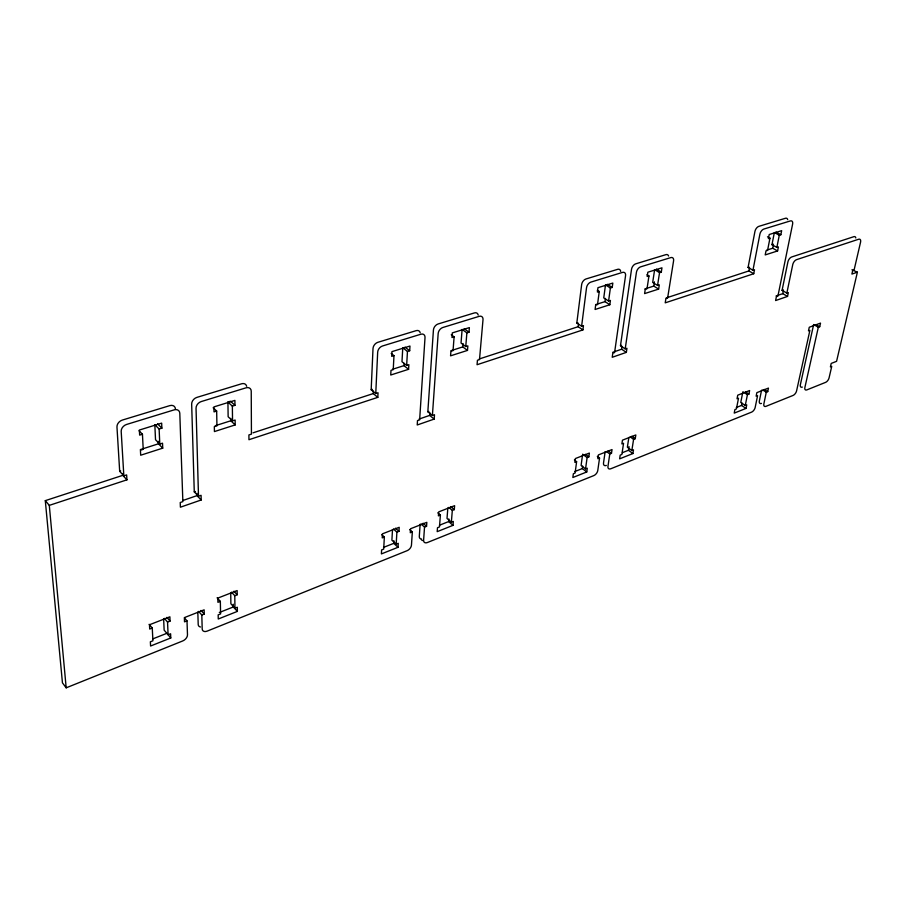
<?xml version="1.0" encoding="UTF-8"?>
<svg xmlns="http://www.w3.org/2000/svg" width="906" height="906" viewBox="0 0 906 906"><rect width="100%" height="100%" fill="white"/><g stroke="black" fill="none" stroke-linecap="round" stroke-linejoin="round"><path stroke-width="1.36" d="M126.931 479.84L122.763 475.356L45.3 500.644L49.298 505.367L126.931 479.84L126.636 474.914L123.839 475.831L121.189 431.347A6.285 4.723 -39.8 0 1 126.602 424.45L174.145 409.874A6.127 4.564 -42.3 0 1 179.796 413.249L182.865 501.618L180.237 502.524L180.407 507.201L201.2 499.976L201.075 495.322L198.493 496.216L196.036 408.244A6.048 4.485 -43.7 0 1 201.279 401.551L246.047 387.825A5.912 4.337 -45.8 0 1 251.234 391.199L251.438 434.133L248.912 434.948L248.946 439.716L377.813 397.349L378.029 392.762L375.764 393.498L371.177 389.739L373.012 348.482A5.515 3.884 -51.5 0 1 377.825 342.321L416.16 330.656A5.413 3.749 -52.8 0 1 420.191 332.762M377.813 397.349L373.227 393.589L373.351 391.007M375.764 393.498L377.677 352.162A5.538 3.884 -51.5 0 1 382.502 345.99L420.894 334.212A5.436 3.749 -52.8 0 1 425.016 337.553L419.637 419.863L417.496 420.611L417.224 424.982L434.2 419.082L434.506 414.733L432.4 415.469L427.836 411.788L433.43 329.965A5.368 3.681 -53.5 0 1 438.108 323.974L474.427 312.921A5.277 3.556 -54.6 0 1 478.175 315.028M381.766 534.687L384.348 537.054L383.702 549.093L381.607 549.931L381.403 553.917L398.017 547.281L398.255 543.317L396.194 544.132L391.902 540.202L392.502 529.557M393.974 355.639L393.238 369.659L390.984 370.384L390.746 375.016L408.595 369.297L408.866 364.676L406.647 365.39L401.981 361.743L402.774 347.802L407.462 351.426L409.693 350.735L409.976 346.047L391.958 351.63L391.72 356.352L393.974 355.639L391.177 353.442M398.017 547.281L393.736 543.351L393.895 540.712M408.595 369.297L403.94 365.65L404.076 363.34M396.194 544.132L396.896 532.139L393.442 529.002M406.647 365.39L407.462 351.426M396.896 532.139L398.968 531.324L399.206 527.303L382.445 533.838L382.241 537.881L384.348 537.054M409.739 529.591L412.332 531.924L411.471 545.106A5.017 3.126 -47.7 0 1 407.145 550.678L207.168 631.12A5.595 3.624 -40.8 0 1 202.197 628.934L201.811 615.015L198.584 611.403M420.135 524.223L419.308 536.386A4.949 3.08 -48.3 0 0 421.584 539.013M434.2 419.082L429.637 415.412L429.829 412.706M421.075 524.03L424.529 527.099L423.612 540.248A4.96 3.069 -48.3 0 0 427.338 542.547L593.838 475.582A4.564 2.639 -52.9 0 0 597.779 470.497L599.557 458.017L597.314 456.352M432.4 415.469L438.176 333.487A5.379 3.681 -53.5 0 1 442.864 327.485L479.217 316.33A5.3 3.556 -54.6 0 1 483.011 319.648L479.5 359.603L477.439 360.271L477.054 364.722L582.92 329.909L583.475 325.616L581.607 326.228L576.816 323.012L581.652 284.552A5.017 3.182 -57.3 0 1 585.989 278.969L617.609 269.342A4.949 3.08 -58 0 1 620.678 271.438M424.529 527.099L426.556 526.307L426.839 522.332L410.543 528.742L410.282 532.728L412.332 531.924M437.779 512.807L440.395 515.084L439.478 526.93L437.485 527.722L437.19 531.652L453 525.344L453.317 521.437L451.358 522.218L447.009 518.447L447.847 507.96M454.11 336.851L453.045 350.599L450.916 351.279L450.565 355.832L467.485 350.407L467.858 345.877L465.752 346.556L461.029 343.057L462.117 329.399L466.873 332.864L468.991 332.196L469.365 327.61L452.32 332.898L451.958 337.519L454.11 336.851L451.256 334.756M453 525.344L448.651 521.573L448.866 518.968M467.485 350.407L462.762 346.919L463.034 343.521M451.358 522.218L452.32 510.406L448.821 507.405M465.752 346.556L466.873 332.864M452.32 510.406L454.291 509.636L454.619 505.673L438.697 511.89L438.391 515.865L440.395 515.084M582.92 329.909L578.141 326.692L578.481 324.02M581.607 326.228L586.533 287.689A5.04 3.182 -57.3 0 1 590.882 282.094L622.524 272.4A4.972 3.08 -57.9 0 1 625.559 275.651L614.585 352.559L612.807 353.181L612.23 357.281L626.352 352.377L626.952 348.289L625.197 348.901L620.474 345.741L631.527 269.263A4.915 3.024 -58.3 0 1 635.752 263.827L665.853 254.665A4.847 2.933 -58.8 0 1 668.583 256.036M574.381 459.976L576.612 461.675L575.106 473.045L573.351 473.736L572.852 477.507L586.771 471.958L587.281 468.209L585.559 468.889L581.097 465.503L582.456 455.446M599.262 291.494L597.518 304.563L595.661 305.152L595.083 309.478L609.829 304.756L610.429 300.441L608.594 301.03L603.747 297.904L605.502 284.914L610.384 288.017L612.218 287.44L612.83 283.068L597.971 287.678L597.394 292.072L599.262 291.494L597.314 290.237M586.771 471.958L582.32 468.572L582.66 466.069M595.616 304.609L605.004 301.63L605.435 298.402M585.559 468.889L587.111 457.564L588.843 456.873L589.376 453.079L575.367 458.549L574.857 462.366L576.612 461.675M608.594 301.03L610.384 288.017M605.174 451.584L603.509 463.079A4.507 2.605 -53.3 0 0 606.341 465.435M612.83 352.253L621.629 349.218L622.003 346.67M599.557 458.017L597.835 458.696L598.379 454.925L612.037 449.557L611.482 453.306L609.783 453.985L607.96 466.409A4.519 2.593 -53.3 0 0 610.791 468.764L751.55 412.139A4.224 2.242 -56.1 0 0 755.174 407.451L757.586 395.639L756.125 396.216L756.85 392.649L768.469 388.085L767.733 391.641L766.283 392.207L762.886 390.033M625.197 348.901L636.431 272.287A4.926 3.024 -58.3 0 1 640.678 266.828L670.791 257.598A4.858 2.922 -58.8 0 1 673.588 260.815L667.597 298.131L665.876 298.686L665.219 302.842L753.747 273.737L754.517 269.716L752.954 270.237L748.084 267.44L754.936 231.449A4.643 2.639 -60.1 0 1 758.888 226.341L785.411 218.278A4.587 2.559 -60.4 0 1 787.688 219.648M648.956 275.956L647.009 288.788L645.242 289.354L644.596 293.601L658.639 289.093L659.296 284.869L657.552 285.424L652.682 282.423L654.642 269.671L659.545 272.649L661.301 272.106L661.969 267.814L647.835 272.208L647.178 276.511L648.956 275.956L646.997 274.756M628.855 437.485L627.36 447.236L631.844 450.497L633.498 449.84L632.92 453.544L619.625 458.844L620.191 455.129L621.867 454.461L623.566 443.26L621.89 443.929L622.456 440.169L635.831 434.948L635.242 438.685L633.588 439.342L630.202 436.907M622.411 452.672L628.447 450.282L629.013 446.59M644.846 288.935L653.781 286.092L654.426 281.868M631.844 450.497L633.588 439.342M657.552 285.424L659.545 272.649M666.17 297.949L748.888 270.939L749.511 267.689M752.954 270.237L759.885 234.178A4.666 2.639 -60 0 1 763.849 229.059L790.372 220.928A4.609 2.559 -60.3 0 1 792.614 224.076L777.892 296.183L776.385 296.704L775.604 300.554L787.541 296.409L788.333 292.581L786.85 293.091L782.071 290.339L787.914 261.868A4.462 2.446 -59.5 0 1 791.719 256.964L853.803 236.693A4.337 2.265 -60.2 0 1 855.808 237.95M769.964 238.142L767.563 250.373L766 250.871L765.208 254.914L777.597 250.951L778.401 246.919L776.861 247.406L771.957 244.688L774.358 232.525L779.296 235.22L780.847 234.745L781.663 230.656L769.205 234.529L768.401 238.629L769.964 238.142L767.495 236.783M742.614 393.102L740.757 402.468L745.276 405.424L746.748 404.846L746.034 408.402L734.222 413.113L734.913 409.546L736.408 408.957L738.515 398.198L737.031 398.776L737.733 395.175L749.624 390.531L748.9 394.121L747.427 394.699L742.875 391.754M736.272 407.519L741.527 405.435L741.991 403.068M766.51 250.203L772.705 248.233L773.237 245.549M745.276 405.424L747.427 394.699M776.861 247.406L779.296 235.22M761.572 390.169L759.341 401.064A4.179 2.208 -56.3 0 0 761.482 403.419M777.563 295.447L782.773 293.657L783.452 290.305M766.283 392.207L763.849 403.974A4.19 2.197 -56.3 0 0 765.989 406.33L793.044 395.446A4.134 2.14 -56.7 0 0 796.589 390.871L809.885 330.384L808.469 330.905L809.273 327.247L820.53 323.102L819.715 326.738L818.322 327.259L813.656 324.529L800.36 384.733A4.1 2.106 -56.9 0 0 802.342 387.089M786.85 293.091L792.761 264.575A4.473 2.435 -59.5 0 1 796.578 259.648L858.662 239.241A4.349 2.265 -60.1 0 1 860.564 242.151L854.132 269.863L852.75 270.339L851.889 274.076L857.393 272.162L836.578 361.324L831.21 363.431L830.406 366.896L831.742 366.375L829.081 377.847A4.066 2.061 -57.2 0 1 825.615 382.355L806.85 389.897A4.111 2.106 -56.9 0 1 804.879 387.541L818.322 327.259M45.3 500.644L62.446 682.841L66.183 687.824L182.695 640.961A5.674 3.692 -40 0 0 187.485 634.823L186.998 620.859L184.597 618.118M164.36 618.368L167.542 622.06L168.097 634.766L170.611 633.77L170.781 637.96L150.589 646.023L150.362 641.81L152.91 640.791L152.265 628.051L149.116 624.313M230.724 592.671L230.883 603.77L234.948 608.198L237.327 607.258L237.372 611.391L218.255 619.013L218.176 614.868L220.588 613.906L220.339 601.358L217.089 597.801M152.978 638.821L166.829 633.328M219.32 612.513L233.306 606.963L237.372 611.391M383.521 547.405L393.736 543.351M439.444 525.231L448.651 521.573M574.732 471.573L582.32 468.572M186.998 620.859L184.518 621.844L184.36 617.62L204.144 609.84L204.258 614.053L201.811 615.015M152.265 628.051L149.705 629.058L149.479 624.766L169.886 616.805L170.068 621.074L167.542 622.06M220.339 601.358L217.916 602.309L217.836 598.096L237.134 590.565L237.179 594.755L234.79 595.695L231.517 592.173M182.74 500.542L196.976 495.639L201.2 499.976M419.07 419.059L429.637 415.412M776.08 295.968L776.816 295.707M851.934 269.807L857.393 272.162M246.659 386.296A5.889 4.337 -45.8 0 0 241.574 383.793L196.874 397.394A6.025 4.485 -43.6 0 0 191.664 404.053L194.269 491.867L195.39 491.482M427.836 411.788L428.889 411.426M620.474 345.741L621.573 345.367M782.071 290.339L783.18 289.954M253.034 432.83L373.227 393.589M479.285 358.957L578.141 326.692M175.447 409.014A6.104 4.575 -42.2 0 0 169.796 405.628L122.355 420.067A6.263 4.723 -39.7 0 0 116.965 426.941L119.683 471.346L120.725 471.007M371.177 389.739L372.309 389.376M576.816 323.012L577.869 322.672M748.084 267.44L749.171 267.089M159.784 444.065L159.128 429.036L154.835 424.721L155.515 439.716L159.784 444.065L162.525 443.193L162.729 448.153L140.69 455.22L140.43 450.225L143.216 449.342L142.446 434.246L139.037 430.758M227.927 402.049L232.355 406.148L234.96 405.333L230.52 401.245L227.927 402.049L228.142 416.737L232.548 420.871L235.13 420.044L235.186 424.914L214.428 431.573L214.326 426.681L216.942 425.843L216.659 411.052L213.137 407.734M140.351 449.58L158.471 443.804L162.729 448.153M215.243 425.729L230.792 420.78L235.186 424.914M392.479 369.297L403.94 365.65M451.063 350.645L462.762 346.919M771.957 244.688L773.498 244.201M142.446 434.246L139.649 435.118L139.377 430.044L161.664 423.125L161.88 428.176L159.128 429.036M216.659 411.052L214.02 411.879L213.918 406.907L234.903 400.395L234.96 405.333M775.91 232.049L780.847 234.745M772.705 248.233L777.597 250.951M748.888 270.939L753.747 273.737M782.773 293.657L787.541 296.409M816.215 324.699L819.715 326.738M656.397 269.127L661.301 272.106M653.781 286.092L658.639 289.093M607.348 284.337L612.218 287.44M764.324 389.467L767.733 391.641M745.491 391.924L748.9 394.121M605.004 301.63L609.829 304.756M741.527 405.435L746.034 408.402M621.629 349.218L626.352 352.377M631.856 436.262L635.242 438.685M464.234 328.742L468.991 332.196M628.447 450.282L632.92 453.544M608.119 450.826L611.482 453.306M606.42 451.494L609.783 453.985M585.48 454.348L588.843 456.873M582.626 454.189L587.111 457.564M405.005 347.111L409.693 350.735M450.792 506.635L454.291 509.636M423.091 523.238L426.556 526.307M421.358 539.648L422.434 540.61M395.514 528.198L398.968 531.324M157.587 423.872L161.88 428.176M194.269 491.867L198.493 496.216M233.907 591.233L237.179 594.755M119.683 471.346L123.839 475.831M201.03 610.44L204.258 614.053M166.885 617.382L170.068 621.074M170.781 637.96L164.145 630.123L163.635 618.855M49.298 505.367L66.183 687.824M122.661 473.51L122.763 475.356M158.357 441.335L158.471 443.804M196.908 493.317L196.976 495.639M197.825 612.026L198.199 624.393A5.583 3.635 -40.7 0 0 200.498 626.975M230.758 418.357L230.792 420.78M233.272 604.211L233.306 606.963M232.355 406.148L232.548 420.871M234.79 595.695L234.948 608.198"/></g></svg>
